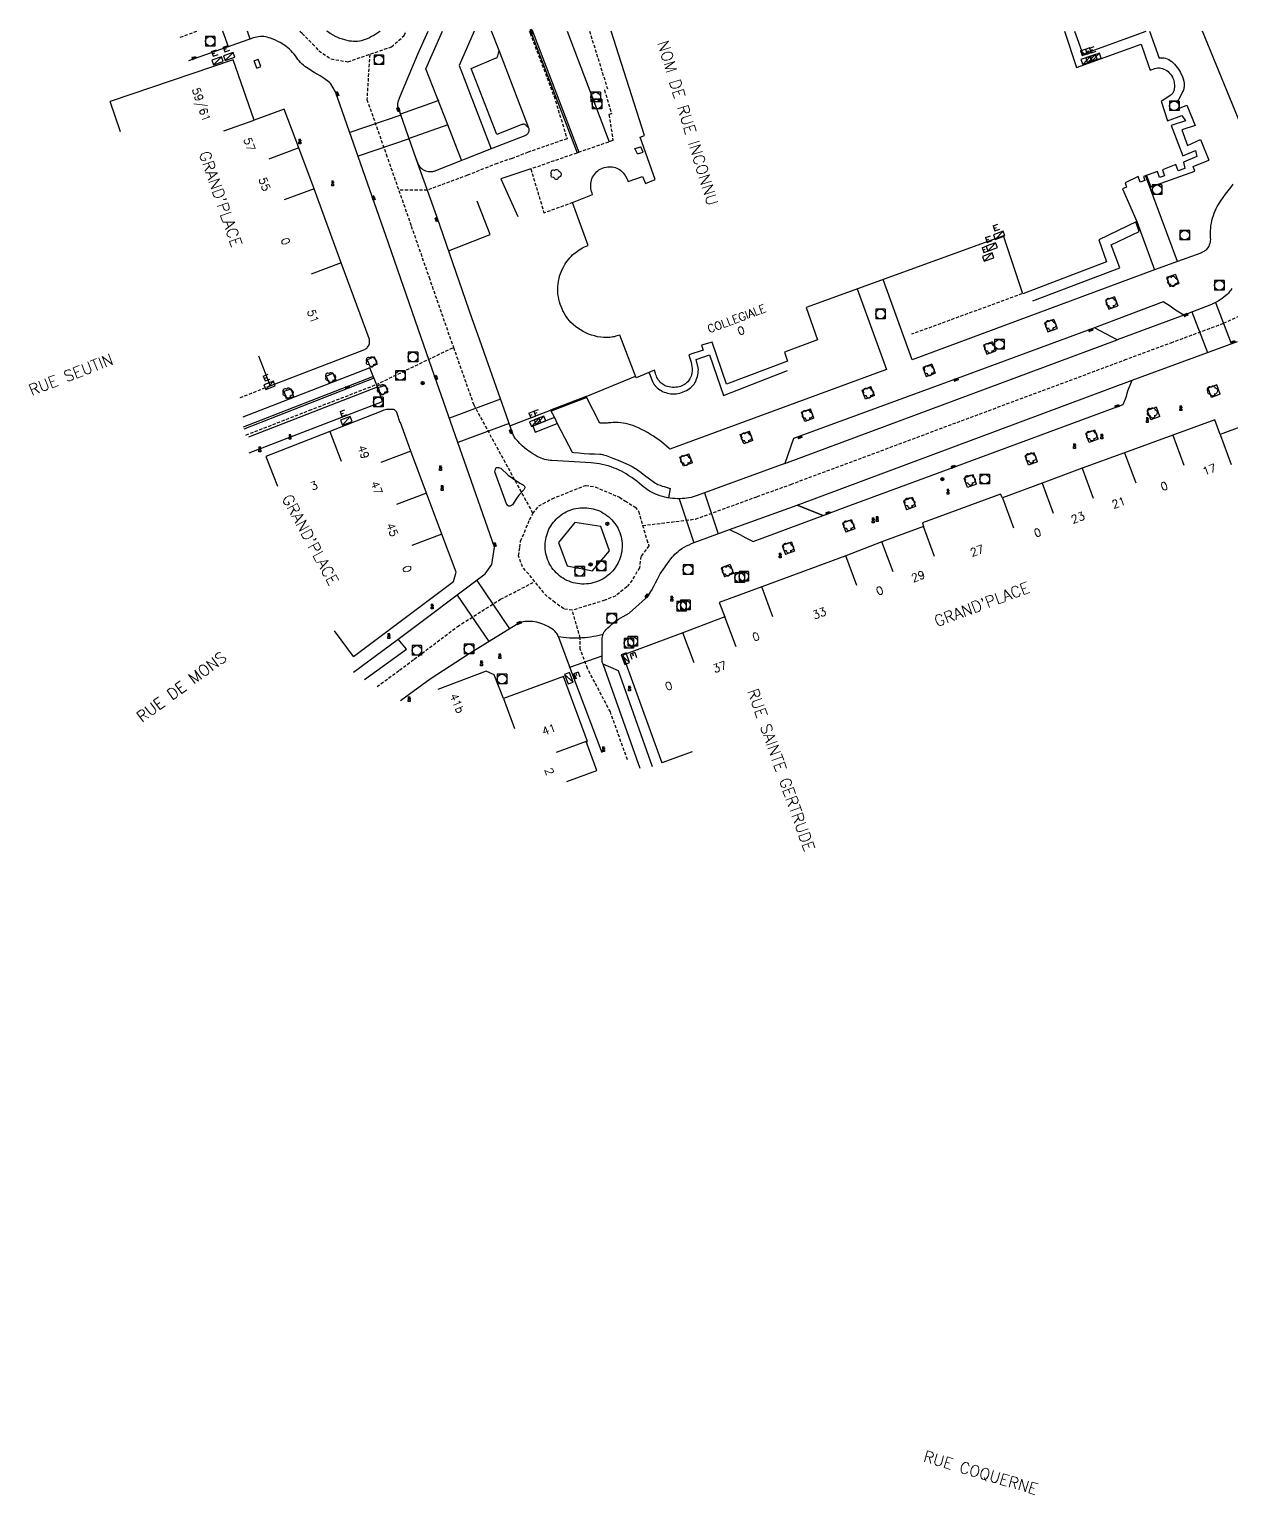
# Model space of a CAD drawing. Header units: millimetres. Extents: x 145999 to 146961, y 142040 to 143000.
# Drawn here: x 146679.6 to 146867.4, y 142771.4 to 143000.3 of the extents above; entities that cross this region are included whole.
import ezdxf
from ezdxf.enums import TextEntityAlignment as Align

# ---------------------------------------------------------------- set-up
doc = ezdxf.new("R2010")
doc.units = ezdxf.units.MM
doc.linetypes.add('DASHED', pattern=[0.75, 0.5, -0.25])
doc.layers.get('0').update_dxf_attribs({"linetype": 'CONTINUOUS'})
for name, color, linetype in [('W0001', 6, 'DASHED'), ('W0003', 5, 'CONTINUOUS'), ('W0004', 5, 'CONTINUOUS'), ('W0006', 2, 'CONTINUOUS'), ('W0008', 7, 'CONTINUOUS'), ('W0014', 7, 'CONTINUOUS'), ('W0017', 7, 'CONTINUOUS'), ('W0020', 2, 'CONTINUOUS'), ('w0021', 2, 'CONTINUOUS'), ('W0100', 7, 'CONTINUOUS'), ('W0112', 1, 'DASHED'), ('w0131', 7, 'CONTINUOUS'), ('W0300', 7, 'CONTINUOUS'), ('W0400', 7, 'CONTINUOUS'), ('W0420', 7, 'CONTINUOUS'), ('w0421', 7, 'CONTINUOUS'), ('W0425', 7, 'CONTINUOUS'), ('W0430', 7, 'CONTINUOUS'), ('W0856', 7, 'CONTINUOUS'), ('W0984', 7, 'CONTINUOUS'), ('W0989', 7, 'CONTINUOUS'), ('W0991', 7, 'CONTINUOUS'), ('W1102', 7, 'CONTINUOUS')]:
    doc.layers.add(name, color=color, linetype=linetype)
doc.styles.get("Standard").update_dxf_attribs({"font": 'romans.shx', "width": 0.85})

# ---------------------------------------------------------------- blocks, each defined once
blk = doc.blocks.new('T856')
for p, q in [((-0.125, 0), (0.125, 0)), ((0, 0.125), (0, -0.125))]:
    blk.add_line(p, q)
blk.add_ellipse((0, 0), major_axis=(-0.177, 0.177), ratio=1, start_param=3.9269908, end_param=10.2101761)
blk = doc.blocks.new('T400')
for p, q in [((-0.15, 0.3), (0.15, 0.3)), ((-0.15, -0.25), (-0.15, 0.3)), ((-0.15, 0.15), (0.15, 0.15)), ((-0.15, 0), (0.15, 0)), ((0.15, 0.3), (0.15, -0.25)), ((-0.15, -0.15), (0.15, -0.15)), ((-0.15, -0.25), (-0.15, -0.3)), ((-0.15, -0.3), (0.15, -0.3)), ((0.15, -0.3), (0.15, -0.25))]:
    blk.add_line(p, q)
blk = doc.blocks.new('T425')
for p, q in [((-0.15, 0.6), (0.15, 0.6)), ((-0.15, 0.6), (-0.15, 0.3)), ((-0.15, 0.3), (0.15, 0.3)), ((-0.15, 0.15), (0.15, 0.15)), ((-0.15, -0.15), (-0.15, 0.15)), ((0, 0.45), (0.15, 0.45)), ((0.15, 0.45), (0.15, 0.3)), ((0.15, 0.15), (0.15, -0.15)), ((0.15, -0.15), (-0.15, -0.15))]:
    blk.add_line(p, q)
blk.add_ellipse((0, 0), major_axis=(-0.106, 0.106), ratio=1, start_param=3.926991, end_param=10.210176)
blk = doc.blocks.new('t430')
at = {"flags": 128}
for points in [[(0.8, 0.8), (-0.8, 0.8)], [(-0.8, 0.8), (-0.8, 0)], [(0.8, 0.8), (-0.8, 0)], [(-0.8, 0), (0.8, 0)], [(-0.4, 2.1), (0.4, 2.1)], [(-0.4, 2.1), (-0.4, 1.3)], [(-0.4, 1.7), (0, 1.7)], [(-0.4, 1.3), (0.4, 1.3)], [(0.8, 0), (0.8, 0.8)]]:
    blk.add_lwpolyline(points, dxfattribs=at)
blk = doc.blocks.new('T420')
for p, q in [((0.75, 0.75), (-0.75, 0.75)), ((-0.75, 0.75), (-0.75, -0.75)), ((0.75, 0.75), (0.75, -0.75)), ((0.75, -0.75), (-0.75, -0.75))]:
    blk.add_line(p, q)
blk.add_ellipse((0, 0), major_axis=(-0.53, 0.53), ratio=1, start_param=3.926991, end_param=10.210176)
blk = doc.blocks.new('T300')
for p, q in [((-0.8, 0.51), (-0.86, 0.34)), ((-0.86, 0.34), (-0.86, 0.17)), ((-0.86, 0.17), (-0.74, 0.06)), ((-0.69, 0.63), (-0.8, 0.51)), ((-0.8, -0.06), (-0.74, 0.06)), ((-0.74, 0.06), (-0.69, 0.11)), ((-0.57, 0.69), (-0.69, 0.63)), ((-0.46, 0.69), (-0.57, 0.69)), ((-0.29, 0.63), (-0.46, 0.69)), ((-0.29, 0.63), (-0.17, 0.74)), ((-0.23, 0.57), (-0.29, 0.63)), ((-0.17, 0.74), (-0.06, 0.8)), ((-0.06, 0.8), (0.06, 0.8)), ((0.06, 0.8), (0.23, 0.74)), ((0.23, 0.74), (0.34, 0.63)), ((0.34, 0.63), (0.4, 0.51)), ((0.46, 0.46), (0.34, 0.46)), ((0.4, 0.51), (0.4, 0.46)), ((0.57, 0.4), (0.46, 0.46)), ((0.57, 0.4), (0.69, 0.29)), ((0.69, 0.29), (0.74, 0.17)), ((0.74, 0.06), (0.69, -0.17)), ((0.74, 0.17), (0.74, 0.06)), ((-0.8, -0.17), (-0.8, -0.06)), ((-0.8, -0.23), (-0.8, -0.17)), ((-0.74, -0.34), (-0.8, -0.23)), ((-0.69, -0.4), (-0.74, -0.34)), ((-0.51, -0.46), (-0.69, -0.4)), ((-0.4, -0.46), (-0.51, -0.46)), ((-0.4, -0.46), (-0.34, -0.46)), ((-0.34, -0.46), (-0.34, -0.4)), ((-0.34, -0.51), (-0.34, -0.46)), ((-0.29, -0.63), (-0.34, -0.51)), ((-0.17, -0.74), (-0.29, -0.63)), ((-0.06, -0.8), (-0.17, -0.74)), ((0.06, -0.8), (-0.06, -0.8)), ((0.17, -0.74), (0.06, -0.8)), ((0.23, -0.69), (0.17, -0.74)), ((0.29, -0.46), (0.23, -0.46)), ((0.29, -0.63), (0.23, -0.69)), ((0.46, -0.4), (0.29, -0.46)), ((0.34, -0.51), (0.29, -0.63)), ((0.34, -0.51), (0.34, -0.46)), ((0.57, -0.34), (0.46, -0.4)), ((0.63, -0.29), (0.57, -0.34)), ((0.69, -0.17), (0.63, -0.29))]:
    blk.add_line(p, q)

msp = doc.modelspace()

# ---------------------------------------------------------------- linework, layer by layer
at = {"layer": 'W0001'}
for points in [[(146703.22, 142999.05), (146705.92, 143000)], [(146721.88, 143000), (146722.26, 142999.63)], [(146722.26, 142999.63), (146723.86, 142997.98), (146724.83, 142996.92), (146726.74, 142995.64), (146729.4, 142995.2), (146736.18, 142997.53), (146738.17, 142999.29), (146738.49, 143000)], [(146757.71, 143000), (146757.83, 142999.69), (146761.57, 142989.82), (146763.61, 142983.19), (146757.51, 142981.07), (146755.01, 142980.1), (146752.67, 142979.32), (146748.06, 142977.48), (146741.79, 142975.16), (146737.32, 142975.15)], [(146732.79, 142996.36), (146732.35, 142989.31), (146735.37, 142980.75), (146739.28, 142969.54), (146742.05, 142961.55), (146745.86, 142950.6), (146749.03, 142941.63), (146758.27, 142924.66)], [(146775.4, 142922.78), (146783.68, 142923.79), (146786.45, 142924.8), (146793.3, 142927.3), (146798.57, 142929.21), (146824.5, 142938.88), (146850.66, 142948.63), (146857.92, 142951.33), (146866.13, 142954.37), (146873.65, 142957.77)], [(146713.47, 142936.91), (146723.39, 142940.77), (146733.81, 142944.79), (146745.86, 142950.6)], [(146733.94, 142897.62), (146737.44, 142900.2), (146739.74, 142901.9), (146746.51, 142907.02), (146753.22, 142911.27), (146758.58, 142914.01)], [(146773.03, 142886.19), (146770.37, 142893.67), (146766.81, 142900.43), (146765.67, 142903.45), (146765.67, 142905.22), (146764.43, 142909.55)]]:
    msp.add_lwpolyline(points, dxfattribs=at)
msp.add_lwpolyline([(146756.36, 142920.33), (146757.75, 142923.66), (146758.27, 142924.66), (146759.18, 142925.83), (146761.27, 142926.96), (146766.5, 142929.05), (146768, 142928.81), (146771.8, 142927.19), (146772.65, 142926.62), (146774.23, 142925.67), (146774.76, 142925), (146776.04, 142920.56), (146776.39, 142919.61), (146775.13, 142917.96), (146774.91, 142916.18), (146773.75, 142914.24), (146772.94, 142913.19), (146771.21, 142911.8), (146769.49, 142911.11), (146764.43, 142909.55), (146763.08, 142909.76), (146761.71, 142910.78), (146760.48, 142911.7), (146756.67, 142916.31), (146756.03, 142918.05), (146756.23, 142919.38)], close=True, dxfattribs=at)
at = {"layer": 'W0003'}
for points in [[(146757.83, 143000.17), (146758.08, 143000.27)], [(146757.89, 143000), (146765.19, 142980.97)], [(146758.19, 143000), (146765.45, 142981.06)], [(146765.19, 142980.97), (146765.45, 142981.06)], [(146713.08, 142938.17), (146733.29, 142946.04)], [(146713.18, 142937.9), (146733.39, 142945.77)], [(146733.29, 142946.04), (146733.39, 142945.77)]]:
    msp.add_lwpolyline(points, dxfattribs=at)
at = {"layer": 'W0004'}
for points in [[(146766.64, 142942.85), (146761.1, 142940.7)], [(146766.68, 142942.77), (146761.14, 142940.62)]]:
    msp.add_lwpolyline(points, dxfattribs=at)
at = {"layer": 'W0006'}
for points in [[(146757.64, 142984.81), (146757.1, 142985.34), (146757.05, 142985.38), (146757, 142985.41), (146756.93, 142985.43), (146756.87, 142985.44), (146756.76, 142985.44), (146756.64, 142985.42), (146756.53, 142985.39), (146756.42, 142985.36), (146752.65, 142983.85), (146748.64, 142994.16), (146752.54, 142995.8), (146752.62, 142995.84), (146752.68, 142995.9), (146752.74, 142995.96), (146752.77, 142996.04), (146752.8, 142996.12), (146752.98, 142996.94)], [(146859.94, 142955.65), (146858.61, 142956.42), (146857.8, 142957.04), (146856.67, 142957.69), (146845.97, 142953.67)], [(146849.49, 142951.79), (146845.97, 142953.67)], [(146713.91, 142936.65), (146734.01, 142944.44)], [(146788.98, 142922.15), (146790.59, 142921.39), (146791.5, 142920.86), (146792.65, 142920.31), (146803.61, 142924.35)], [(146732, 142898.71), (146738.51, 142903.47), (146737.26, 142905.02)], [(146775.04, 142884.83), (146769.25, 142901.12)]]:
    msp.add_lwpolyline(points, dxfattribs=at)
at = {"layer": 'W0008'}
for points in [[(146732.06, 142998.66), (146731.77, 142998.56), (146731.48, 142998.49), (146731.18, 142998.43), (146730.87, 142998.39), (146730.57, 142998.38), (146730.27, 142998.38), (146729.96, 142998.4), (146729.66, 142998.44), (146729.28, 142998.51), (146728.9, 142998.61), (146728.52, 142998.72), (146728.15, 142998.85), (146727.79, 142998.99), (146727.43, 142999.16), (146727.08, 142999.34), (146726.74, 142999.54), (146726.47, 142999.72), (146726.22, 142999.91), (146726.12, 143000)], [(146734.41, 143000), (146734.35, 142999.95), (146734.05, 142999.72), (146733.74, 142999.5), (146733.42, 142999.3), (146733.09, 142999.12), (146732.76, 142998.95), (146732.41, 142998.79), (146732.06, 142998.66)], [(146867.41, 142959.77), (146867.25, 142959.53), (146867.07, 142959.31), (146866.88, 142959.09), (146866.67, 142958.88), (146866.46, 142958.68), (146866.18, 142958.45), (146865.9, 142958.23), (146865.6, 142958.03), (146865.29, 142957.84), (146864.98, 142957.66), (146864.66, 142957.49), (146864.33, 142957.34), (146863.99, 142957.2), (146859.94, 142955.65), (146849.49, 142951.79), (146845.97, 142953.67), (146823.54, 142945.37), (146798.99, 142936.37), (146797.62, 142932.46), (146783.92, 142927.46), (146783.6, 142927.35), (146783.28, 142927.25), (146782.96, 142927.17), (146782.63, 142927.11), (146782.3, 142927.05), (146781.94, 142927.01), (146781.58, 142926.98), (146781.22, 142926.97), (146780.86, 142926.96), (146780.49, 142926.98), (146780.09, 142927.01), (146779.69, 142927.06), (146779.28, 142927.12), (146778.89, 142927.2), (146778.49, 142927.3), (146778.1, 142927.42), (146777.72, 142927.55), (146777.4, 142927.68), (146777.08, 142927.82), (146776.77, 142927.98), (146776.47, 142928.15), (146776.18, 142928.34), (146775.9, 142928.54), (146775.62, 142928.76), (146774.94, 142929.33), (146774.54, 142929.66), (146774.13, 142929.97), (146773.7, 142930.27), (146773.27, 142930.56), (146772.83, 142930.84), (146772.47, 142931.05), (146772.1, 142931.25), (146771.72, 142931.44), (146771.34, 142931.61), (146770.95, 142931.76), (146770.49, 142931.93), (146770.02, 142932.08), (146769.55, 142932.21), (146769.08, 142932.33), (146768.65, 142932.41), (146768.22, 142932.48), (146767.78, 142932.53), (146767.35, 142932.57), (146761.23, 142932.92), (146760.95, 142932.94), (146760.67, 142932.98), (146760.39, 142933.04), (146760.12, 142933.11), (146759.84, 142933.19), (146759.58, 142933.29), (146759.32, 142933.4), (146758.96, 142933.58), (146758.61, 142933.77), (146758.26, 142933.98), (146757.93, 142934.2), (146757.6, 142934.43), (146757.28, 142934.67), (146756.97, 142934.92), (146756.6, 142935.25), (146756.25, 142935.6), (146755.9, 142935.96), (146755.58, 142936.33), (146755.47, 142936.47), (146755.37, 142936.62), (146755.28, 142936.77), (146755.2, 142936.93), (146755.14, 142937.1), (146749.66, 142952.63), (146748.79, 142955.04), (146743.26, 142971.02), (146740.33, 142979.3), (146740.05, 142980.05), (146737.22, 142988.13), (146737.19, 142988.25), (146737.18, 142988.37), (146737.19, 142988.64), (146737.22, 142988.91), (146737.24, 142989.02), (146737.27, 142989.12), (146737.42, 142989.53), (146737.58, 142989.93), (146740.3, 142996.39), (146741.92, 143000)], [(146740.05, 142980.05), (146740.33, 142979.3), (146740.4, 142979.13), (146740.48, 142978.98), (146740.58, 142978.83), (146740.7, 142978.69), (146740.83, 142978.57), (146740.97, 142978.46), (146741.14, 142978.35), (146741.32, 142978.26), (146741.51, 142978.18), (146741.71, 142978.12), (146741.91, 142978.08), (146742.11, 142978.06), (146742.26, 142978.05), (146742.42, 142978.05), (146742.57, 142978.07), (146742.67, 142978.08), (146742.78, 142978.11), (146742.88, 142978.14), (146752.07, 142981.75), (146757.06, 142983.69), (146757.17, 142983.74), (146757.28, 142983.81), (146757.38, 142983.88), (146757.47, 142983.97), (146757.54, 142984.07), (146757.61, 142984.18), (146757.65, 142984.28), (146757.68, 142984.38), (146757.69, 142984.49), (146757.69, 142984.6), (146757.67, 142984.71), (146757.64, 142984.81), (146752.98, 142996.94), (146751.82, 143000)], [(146763.61, 143000), (146770.16, 142982.7)], [(146871.39, 142979.17), (146862.81, 143000)], [(146730.27, 142899.87), (146737.26, 142905.02), (146750.8, 142915.25), (146751.88, 142916.72), (146752.28, 142919.38), (146742.92, 142946.17), (146740.84, 142952.14), (146735.3, 142968.06), (146727.47, 142990.49), (146726.73, 142991.75), (146726.69, 142991.81), (146726.64, 142991.87), (146726.58, 142991.92), (146726.23, 142992.18), (146725.87, 142992.44), (146725.51, 142992.69), (146725.05, 142992.98), (146724.59, 142993.27), (146724.13, 142993.55), (146723.72, 142993.79), (146723.32, 142994.04), (146722.92, 142994.3), (146722.68, 142994.48), (146722.44, 142994.67), (146722.21, 142994.88), (146721.99, 142995.1), (146721.79, 142995.33), (146721.59, 142995.57), (146721.42, 142995.82), (146721.21, 142996.11), (146720.99, 142996.39), (146720.76, 142996.65), (146720.52, 142996.91), (146720.27, 142997.15), (146720, 142997.39), (146719.73, 142997.61), (146719.51, 142997.77), (146719.28, 142997.92), (146719.05, 142998.06), (146718.81, 142998.19), (146718.44, 142998.37), (146718.07, 142998.55), (146717.7, 142998.71), (146717.32, 142998.87), (146717.06, 142998.96), (146716.8, 142999.03), (146716.53, 142999.08), (146716.26, 142999.12), (146715.99, 142999.13), (146715.72, 142999.13), (146715.45, 142999.1), (146715.19, 142999.06), (146714.92, 142999), (146714.67, 142998.92), (146704.47, 142995.37)], [(146757.96, 142978.46), (146753.26, 142976.9), (146755.9, 142971.03)], [(146776.96, 142885.11), (146771.63, 142900.08), (146769.25, 142901.12), (146769.24, 142901.15), (146769.1, 142901.46), (146769.09, 142905), (146769.1, 142905.2), (146769.13, 142905.4), (146769.18, 142905.6), (146769.24, 142905.79), (146769.32, 142905.98), (146769.42, 142906.16), (146769.54, 142906.33), (146769.67, 142906.48), (146769.97, 142906.79), (146770.27, 142907.09), (146770.6, 142907.37), (146770.93, 142907.64), (146771.27, 142907.9), (146771.63, 142908.14), (146772, 142908.36), (146772.37, 142908.57), (146773.33, 142909.09), (146775.85, 142911.36), (146776.01, 142911.52), (146776.16, 142911.69), (146776.3, 142911.87), (146776.42, 142912.05), (146776.77, 142912.63), (146777.11, 142913.22), (146777.44, 142913.82), (146777.75, 142914.42), (146778.16, 142915.24), (146779.81, 142917.56), (146780, 142917.82), (146780.22, 142918.07), (146780.44, 142918.31), (146780.68, 142918.53), (146780.93, 142918.74), (146781.19, 142918.94), (146781.54, 142919.17), (146781.91, 142919.39), (146782.28, 142919.6), (146782.66, 142919.79), (146783.05, 142919.96), (146783.45, 142920.12), (146788.98, 142922.15), (146799.52, 142925.97), (146803.61, 142924.35), (146806.62, 142925.48), (146824.44, 142932.05), (146850.44, 142941.67), (146850.93, 142942.83), (146851.18, 142943.82), (146851.84, 142945.46), (146868.27, 142951.54)], [(146713.96, 142934.14), (146734.8, 142942.17), (146734.01, 142944.44), (146732.82, 142947.41), (146712.97, 142939.68)], [(146769.11, 142887.26), (146764.52, 142899.4), (146762.25, 142905.44), (146762.17, 142905.62), (146762.09, 142905.78), (146761.99, 142905.94), (146761.87, 142906.09), (146761.75, 142906.23), (146761.62, 142906.36), (146761.47, 142906.47), (146761.21, 142906.66), (146760.95, 142906.83), (146760.67, 142906.99), (146760.39, 142907.14), (146760.1, 142907.27), (146759.81, 142907.39), (146759.51, 142907.5), (146759.19, 142907.59), (146758.87, 142907.67), (146758.55, 142907.73), (146758.23, 142907.77), (146757.9, 142907.79), (146757.58, 142907.8), (146757.25, 142907.79), (146757.01, 142907.77), (146756.77, 142907.73), (146756.53, 142907.67), (146756.3, 142907.6), (146756.07, 142907.51), (146755.85, 142907.4), (146755.64, 142907.28), (146748.33, 142902.72), (146742.22, 142898.78), (146737.62, 142895.38)]]:
    msp.add_lwpolyline(points, dxfattribs=at)
for points in [[(146755.08, 142930.2), (146756.24, 142929.41), (146756.67, 142929.2), (146756.8, 142929.09), (146756.9, 142928.98), (146756.98, 142928.87), (146757, 142928.81), (146757.02, 142928.75), (146757.01, 142928.66), (146756.98, 142928.57), (146756.88, 142928.37), (146756.08, 142927.5), (146755.72, 142927.02), (146755.07, 142926.03), (146754.93, 142925.93), (146754.8, 142925.84), (146754.67, 142925.79), (146754.61, 142925.78), (146754.55, 142925.78), (146754.49, 142925.8), (146754.44, 142925.82), (146754.34, 142925.91), (146754.15, 142926.16), (146752.34, 142931.19), (146752.38, 142931.39), (146752.43, 142931.58), (146752.46, 142931.66), (146752.5, 142931.73), (146752.55, 142931.79), (146752.6, 142931.83), (146752.66, 142931.85), (146752.73, 142931.86), (146752.89, 142931.85), (146753.06, 142931.8), (146753.24, 142931.73), (146754.42, 142930.66)], [(146760.18, 142919.38), (146760.18, 142919.71), (146760.2, 142920.03), (146760.23, 142920.35), (146760.28, 142920.67), (146760.35, 142920.98), (146760.43, 142921.29), (146760.53, 142921.6), (146760.65, 142921.9), (146760.78, 142922.19), (146760.93, 142922.48), (146761.1, 142922.76), (146761.28, 142923.02), (146761.47, 142923.28), (146761.68, 142923.53), (146761.9, 142923.77), (146762.14, 142923.99), (146762.38, 142924.2), (146762.64, 142924.4), (146762.91, 142924.59), (146763.19, 142924.76), (146763.47, 142924.91), (146763.77, 142925.05), (146764.07, 142925.17), (146764.37, 142925.28), (146764.69, 142925.37), (146765, 142925.44), (146765.32, 142925.5), (146765.65, 142925.54), (146765.99, 142925.56), (146766.33, 142925.56), (146766.67, 142925.55), (146767.02, 142925.51), (146767.35, 142925.46), (146767.69, 142925.38), (146768.02, 142925.29), (146768.34, 142925.18), (146768.66, 142925.05), (146768.97, 142924.9), (146769.27, 142924.73), (146769.56, 142924.55), (146769.84, 142924.35), (146770.11, 142924.14), (146770.36, 142923.91), (146770.6, 142923.67), (146770.82, 142923.42), (146771.03, 142923.15), (146771.23, 142922.88), (146771.41, 142922.59), (146771.57, 142922.29), (146771.71, 142921.98), (146771.84, 142921.67), (146771.95, 142921.34), (146772.04, 142921.02), (146772.11, 142920.68), (146772.16, 142920.36), (146772.19, 142920.03), (146772.21, 142919.7), (146772.2, 142919.37), (146772.18, 142919.03), (146772.14, 142918.71), (146772.08, 142918.38), (146772, 142918.06), (146771.9, 142917.74), (146771.79, 142917.43), (146771.66, 142917.13), (146771.51, 142916.83), (146771.34, 142916.54), (146771.16, 142916.26), (146770.97, 142915.99), (146770.76, 142915.73), (146770.53, 142915.48), (146770.29, 142915.25), (146770.04, 142915.03), (146769.78, 142914.82), (146769.5, 142914.63), (146769.22, 142914.45), (146768.93, 142914.29), (146768.62, 142914.15), (146768.3, 142914.02), (146767.98, 142913.91), (146767.64, 142913.81), (146767.31, 142913.74), (146766.96, 142913.68), (146766.62, 142913.65), (146766.27, 142913.63), (146765.93, 142913.64), (146765.58, 142913.66), (146765.24, 142913.71), (146764.9, 142913.77), (146764.56, 142913.85), (146764.23, 142913.95), (146763.91, 142914.07), (146763.59, 142914.21), (146763.28, 142914.37), (146762.98, 142914.54), (146762.7, 142914.73), (146762.42, 142914.94), (146762.16, 142915.16), (146761.91, 142915.39), (146761.68, 142915.64), (146761.46, 142915.9), (146761.25, 142916.18), (146761.06, 142916.46), (146760.89, 142916.76), (146760.74, 142917.07), (146760.6, 142917.38), (146760.48, 142917.7), (146760.39, 142918.03), (146760.31, 142918.36), (146760.25, 142918.7), (146760.2, 142919.04)]]:
    msp.add_lwpolyline(points, close=True, dxfattribs=at)
at = {"layer": 'W0014'}
for points in [[(146747.13, 142979.81), (146744.97, 142985.34), (146741.54, 142994.12), (146744.15, 143000)], [(146749.11, 143000), (146746.77, 142994.62), (146751.75, 142981.62)], [(146842.84, 143000), (146844.14, 142996.4), (146854.04, 143000)], [(146854.55, 143000), (146856.04, 142995.75), (146856.17, 142995.79), (146856.29, 142995.82), (146856.42, 142995.84), (146856.55, 142995.84), (146856.81, 142995.83), (146857.06, 142995.77), (146857.31, 142995.68), (146857.56, 142995.56), (146857.8, 142995.41), (146858.03, 142995.23), (146858.26, 142995.03), (146858.48, 142994.81), (146858.69, 142994.58), (146858.89, 142994.32), (146859.07, 142994.06), (146859.24, 142993.79), (146859.4, 142993.51), (146859.54, 142993.22), (146859.69, 142992.86), (146859.81, 142992.51), (146859.9, 142992.15), (146859.95, 142991.8), (146859.96, 142991.63), (146859.96, 142991.46), (146859.95, 142991.29), (146859.93, 142991.13), (146859.9, 142990.96), (146859.85, 142990.8), (146859.79, 142990.65), (146859.72, 142990.49), (146859.11, 142989.3), (146859, 142989.15), (146859.25, 142987.94), (146860.39, 142988.42), (146861.7, 142985.25), (146859.62, 142984.55), (146860.5, 142982.15), (146862.53, 142983.04), (146863.84, 142979.84)], [(146859.54, 142993.22), (146859.45, 142993.4), (146859.44, 142993.43)], [(146743.61, 142989.16), (146737.61, 142987.02)], [(146744.97, 142985.34), (146738.95, 142983.2)], [(146854.11, 142977.44), (146854.78, 142975.69), (146861.62, 142978.1), (146861.36, 142978.84), (146863.84, 142979.84)], [(146867.59, 142976.07), (146867.18, 142975.57), (146866.77, 142975.06), (146866.38, 142974.53), (146866, 142974), (146865.64, 142973.46), (146865.29, 142972.9), (146865.09, 142972.56), (146864.91, 142972.22), (146864.75, 142971.86), (146864.6, 142971.5), (146864.47, 142971.13), (146864.35, 142970.75), (146864.25, 142970.37), (146864.17, 142969.99), (146864.1, 142969.6), (146864.06, 142969.21), (146864.03, 142968.82), (146864.02, 142968.43), (146864.02, 142968.04), (146864.05, 142967.64), (146864.06, 142967.43), (146864.04, 142967.22), (146864.01, 142967.01), (146863.96, 142966.81), (146863.89, 142966.61), (146863.8, 142966.41), (146863.7, 142966.23), (146863.57, 142966.06), (146863.44, 142965.9), (146863.28, 142965.75), (146863.12, 142965.62), (146862.94, 142965.5), (146862.75, 142965.4), (146862.56, 142965.32), (146858.91, 142964), (146855.35, 142962.69), (146817.51, 142948.67)], [(146745.11, 142965.68), (146751.61, 142968.21), (146749.56, 142973.45)], [(146836.34, 142957.88), (146849.91, 142963.03), (146848.56, 142966.63), (146852.96, 142968.72), (146852.42, 142970.18)], [(146858.59, 142962), (146857.22, 142961.5)], [(146857.22, 142961.5), (146857.74, 142960.1)], [(146858.59, 142962), (146859.11, 142960.6)], [(146857.74, 142960.1), (146859.11, 142960.6)], [(146849.09, 142958.48), (146847.68, 142957.96)], [(146847.68, 142957.96), (146848.2, 142956.56)], [(146848.2, 142956.56), (146849.6, 142957.08)], [(146849.09, 142958.48), (146849.6, 142957.08)], [(146839.59, 142954.97), (146838.18, 142954.45)], [(146838.18, 142954.45), (146838.7, 142953.05)], [(146839.59, 142954.97), (146840.11, 142953.57)], [(146838.7, 142953.05), (146840.11, 142953.57)], [(146830.06, 142951.48), (146828.65, 142950.96)], [(146828.65, 142950.96), (146829.17, 142949.56)], [(146829.17, 142949.56), (146830.57, 142950.08)], [(146830.06, 142951.48), (146830.57, 142950.08)], [(146733.48, 142949.1), (146732.4, 142948.66)], [(146732.4, 142948.66), (146732.86, 142947.55)], [(146732.86, 142947.55), (146733.94, 142948)], [(146733.48, 142949.1), (146733.94, 142948)], [(146776.41, 142946.63), (146776.84, 142945.51), (146776.93, 142945.28), (146777.05, 142945.06), (146777.18, 142944.86), (146777.32, 142944.66), (146777.49, 142944.48), (146777.66, 142944.3), (146777.86, 142944.14), (146778.07, 142943.98), (146778.3, 142943.84), (146778.53, 142943.72), (146778.77, 142943.62), (146779.02, 142943.53), (146779.29, 142943.46), (146779.56, 142943.41), (146779.83, 142943.37), (146780.1, 142943.35), (146780.38, 142943.35), (146780.65, 142943.37), (146780.92, 142943.41), (146781.2, 142943.47), (146781.47, 142943.55), (146781.74, 142943.64), (146782, 142943.75), (146782.26, 142943.88), (146782.5, 142944.02), (146782.74, 142944.18), (146782.93, 142944.34), (146783.11, 142944.5), (146783.28, 142944.68), (146783.43, 142944.87), (146783.57, 142945.08), (146783.69, 142945.29), (146783.79, 142945.52), (146783.89, 142945.77), (146783.97, 142946.04), (146784.03, 142946.31), (146784.08, 142946.58), (146784.1, 142946.86), (146784.11, 142947.14), (146784.09, 142947.42), (146783.76, 142948.7), (146785.83, 142949.45), (146787.52, 142944.57)], [(146820.58, 142947.96), (146819.18, 142947.44)], [(146819.18, 142947.44), (146819.69, 142946.04)], [(146820.58, 142947.96), (146821.1, 142946.56)], [(146725.99, 142946.12), (146727.03, 142946.58)], [(146725.99, 142946.12), (146726.47, 142945.03)], [(146727.5, 142945.49), (146726.47, 142945.03)], [(146727.03, 142946.58), (146727.5, 142945.49)], [(146768.75, 142938.79), (146766.59, 142942.95), (146774.3, 142946.08)], [(146813.48, 142947.14), (146779.65, 142934.73)], [(146787.52, 142944.57), (146788.02, 142943.07), (146798.03, 142946.97)], [(146819.69, 142946.04), (146821.1, 142946.56)], [(146719.41, 142943.75), (146720.52, 142944.11)], [(146719.8, 142942.54), (146719.41, 142943.75)], [(146720.92, 142942.9), (146719.8, 142942.54)], [(146720.92, 142942.9), (146720.52, 142944.11)], [(146734.1, 142944.31), (146735.29, 142944.72)], [(146734.1, 142944.31), (146734.48, 142943.2)], [(146734.48, 142943.2), (146735.67, 142943.61)], [(146735.67, 142943.61), (146735.27, 142944.71)], [(146766.59, 142942.95), (146761.04, 142940.81)], [(146809.67, 142943.93), (146811.06, 142944.49)], [(146810.21, 142942.5), (146809.67, 142943.93)], [(146811.6, 142943.06), (146810.21, 142942.5)], [(146811.6, 142943.06), (146811.06, 142944.49)], [(146865.09, 142944.73), (146863.7, 142944.23)], [(146864.22, 142942.79), (146863.7, 142944.23)], [(146865.61, 142943.3), (146864.22, 142942.79)], [(146865.61, 142943.3), (146865.09, 142944.73)], [(146754.69, 142938.36), (146761.04, 142940.81), (146761.65, 142939.64), (146762.08, 142938.7), (146764.42, 142934.23), (146764.68, 142934.2), (146765.49, 142934.12), (146766.29, 142934.05), (146767.1, 142933.99), (146767.91, 142933.95), (146768.72, 142933.91), (146768.92, 142933.9), (146769.12, 142933.87), (146769.32, 142933.84), (146769.51, 142933.78), (146769.7, 142933.72), (146770.77, 142933.3), (146771.84, 142932.86), (146772.9, 142932.4), (146773.34, 142932.2), (146773.78, 142931.98), (146774.2, 142931.74), (146774.42, 142931.61), (146774.63, 142931.47), (146774.81, 142931.34), (146774.99, 142931.21), (146775.69, 142930.64), (146777.25, 142929.52), (146777.43, 142929.4), (146777.61, 142929.3), (146777.8, 142929.21), (146778.12, 142929.07), (146778.44, 142928.95), (146778.77, 142928.85), (146779.72, 142928.56), (146779.43, 142927.1)], [(146800.19, 142940.47), (146801.6, 142940.99)], [(146800.73, 142939.04), (146800.19, 142940.47)], [(146802.13, 142939.56), (146801.6, 142940.99)], [(146855.64, 142941.27), (146854.23, 142940.74)], [(146854.75, 142939.31), (146854.23, 142940.74)], [(146856.15, 142939.83), (146855.64, 142941.27)], [(146761.65, 142939.64), (146758.26, 142938.35), (146758.64, 142937.34), (146762.08, 142938.7)], [(146779.65, 142934.73), (146779.55, 142934.83), (146779.16, 142935.17), (146778.77, 142935.51), (146778.37, 142935.83), (146777.96, 142936.14), (146777.54, 142936.44), (146777.11, 142936.73), (146776.65, 142937.02), (146776.18, 142937.29), (146775.71, 142937.55), (146775.22, 142937.8), (146774.74, 142938.03), (146774.24, 142938.25), (146773.88, 142938.39), (146773.51, 142938.52), (146773.13, 142938.63), (146772.75, 142938.72), (146772.37, 142938.79), (146771.98, 142938.84), (146771.59, 142938.87), (146771.2, 142938.88), (146770.81, 142938.87), (146770.42, 142938.84), (146770.04, 142938.8), (146769.86, 142938.78), (146768.75, 142938.79)], [(146802.13, 142939.56), (146800.73, 142939.04)], [(146856.15, 142939.83), (146854.75, 142939.31)], [(146790.66, 142936.97), (146792.07, 142937.49)], [(146791.2, 142935.54), (146790.66, 142936.97)], [(146792.6, 142936.06), (146791.2, 142935.54)], [(146792.6, 142936.06), (146792.07, 142937.49)], [(146846.04, 142937.69), (146844.63, 142937.17)], [(146845.15, 142935.74), (146844.63, 142937.17)], [(146846.55, 142936.26), (146845.15, 142935.74)], [(146846.55, 142936.26), (146846.04, 142937.69)], [(146781.24, 142933.48), (146782.64, 142934)], [(146781.77, 142932.05), (146781.24, 142933.48)], [(146783.18, 142932.57), (146782.64, 142934)], [(146836.53, 142934.15), (146835.12, 142933.64)], [(146835.64, 142932.2), (146835.12, 142933.64)], [(146837.04, 142932.72), (146836.53, 142934.15)], [(146783.18, 142932.57), (146781.77, 142932.05)], [(146837.04, 142932.72), (146835.64, 142932.2)], [(146827.04, 142930.68), (146825.63, 142930.17)], [(146826.15, 142928.73), (146825.63, 142930.17)], [(146827.56, 142929.25), (146826.15, 142928.73)], [(146827.56, 142929.25), (146827.04, 142930.68)], [(146817.54, 142927.16), (146816.14, 142926.65)], [(146816.14, 142926.65), (146816.62, 142925.25)], [(146817.54, 142927.16), (146818.02, 142925.77)], [(146818.02, 142925.77), (146816.62, 142925.25)], [(146808.04, 142923.66), (146806.63, 142923.14)], [(146806.63, 142923.14), (146807.12, 142921.74)], [(146808.53, 142922.26), (146807.12, 142921.74)], [(146808.04, 142923.66), (146808.53, 142922.26)], [(146798.63, 142920.18), (146797.22, 142919.66)], [(146798.63, 142920.18), (146799.12, 142918.78)], [(146797.22, 142919.66), (146797.71, 142918.27)], [(146799.12, 142918.78), (146797.71, 142918.27)], [(146789.1, 142916.67), (146787.69, 142916.16)], [(146787.69, 142916.16), (146788.17, 142914.76)], [(146789.58, 142915.28), (146788.17, 142914.76)], [(146789.1, 142916.67), (146789.58, 142915.28)]]:
    msp.add_lwpolyline(points, dxfattribs=at)
at = {"layer": 'W0017'}
for points in [[(146858.91, 142964), (146853.95, 142977.42)], [(146852.55, 142970.24), (146855.35, 142962.69)], [(146817.51, 142948.67), (146812.95, 142961.2)], [(146808.89, 142959.73), (146813.48, 142947.14)]]:
    msp.add_lwpolyline(points, dxfattribs=at)
at = {"layer": 'W0020'}
for points in [[(146710.73, 142997.55), (146709.87, 143000)], [(146714.14, 142998.74), (146713.69, 143000)], [(146737.66, 142986.88), (146729.68, 142984.15)], [(146738.95, 142983.19), (146730.97, 142980.47)], [(146864.85, 142957.59), (146867.3, 142951.18)], [(146861.18, 142956.13), (146863.59, 142949.81)], [(146753.23, 142942.51), (146745.23, 142939.54)], [(146754.57, 142938.7), (146746.57, 142935.74)], [(146781.12, 142926.97), (146783.41, 142920.1)], [(146785.05, 142927.87), (146787.18, 142921.49)], [(146754.66, 142906.67), (146749.56, 142914.17)], [(146751.42, 142904.65), (146746.5, 142911.89)], [(146769.23, 142905.77), (146768.6, 142905.62), (146768.17, 142905.52), (146767.73, 142905.44), (146767.29, 142905.37), (146766.85, 142905.31), (146766.41, 142905.26), (146765.93, 142905.22), (146765.45, 142905.2), (146764.97, 142905.19), (146764.49, 142905.19), (146764, 142905.21), (146763.52, 142905.24), (146763.04, 142905.29), (146762.27, 142905.39)], [(146764.06, 142900.64), (146769.1, 142902.43)]]:
    msp.add_lwpolyline(points, dxfattribs=at)
at = {"layer": 'w0021'}
for points in [[(146797.62, 142932.46), (146849.49, 142951.79)], [(146799.52, 142925.97), (146851.84, 142945.46)], [(146803.61, 142924.35), (146799.52, 142925.97)]]:
    msp.add_lwpolyline(points, dxfattribs=at)
at = {"layer": 'W0100'}
for points in [[(146841.28, 143000), (146843.15, 142994.28), (146853.25, 142997.96), (146854.42, 142994.62), (146854.64, 142993.91), (146855.12, 142994.07), (146855.36, 142994.14), (146855.6, 142994.19), (146855.84, 142994.23), (146856.09, 142994.23), (146856.33, 142994.21), (146856.57, 142994.15), (146856.8, 142994.07), (146857.03, 142993.96), (146857.25, 142993.82), (146857.45, 142993.67), (146857.65, 142993.48), (146857.82, 142993.28), (146857.98, 142993.06), (146858.12, 142992.81), (146858.21, 142992.63), (146858.28, 142992.43), (146858.35, 142992.23), (146858.4, 142992.02), (146858.43, 142991.82), (146858.46, 142991.61), (146858.46, 142991.4), (146858.46, 142991.2), (146858.43, 142991), (146858.39, 142990.82), (146858.34, 142990.64), (146858.27, 142990.47), (146858.18, 142990.31), (146858.07, 142990.17), (146857.95, 142990.04), (146857.8, 142989.93), (146856.62, 142989.17), (146856.37, 142989.07), (146857.37, 142986), (146859.62, 142986.79), (146860.15, 142986), (146857.94, 142985.26), (146859.76, 142980.5), (146861.73, 142981.34), (146861.92, 142980.42), (146859.86, 142979.5), (146860.09, 142978.51), (146859.05, 142978.15), (146858.69, 142979.18), (146856.57, 142978.35), (146856.91, 142977.38), (146856.14, 142977.11), (146855.8, 142978.08), (146853.61, 142977.3), (146853.84, 142976.65), (146853.09, 142976.4), (146852.79, 142977.29), (146850.74, 142976.32), (146850.98, 142975.63), (146850.33, 142975.34), (146852.55, 142970.24), (146846.64, 142967.38), (146847.84, 142963.96), (146834.77, 142958.97), (146831.73, 142968), (146800.94, 142956.85), (146802.69, 142951.76), (146797.55, 142949.86), (146798.01, 142948.46), (146788.48, 142944.87), (146786.25, 142951.39), (146784.6, 142950.92), (146784.86, 142950.18), (146782.62, 142949.41), (146782.79, 142948.92), (146782.89, 142948.6), (146782.98, 142948.28), (146783.06, 142947.95), (146783.11, 142947.62), (146783.14, 142947.29), (146783.14, 142946.96), (146783.11, 142946.64), (146783.08, 142946.49), (146783.04, 142946.33), (146782.97, 142946.12), (146782.89, 142945.91), (146782.79, 142945.71), (146782.68, 142945.54), (146782.57, 142945.38), (146782.44, 142945.22), (146782.28, 142945.07), (146782.11, 142944.92), (146781.93, 142944.8), (146781.74, 142944.69), (146781.54, 142944.59), (146781.33, 142944.51), (146781.12, 142944.45), (146780.86, 142944.4), (146780.59, 142944.37), (146780.33, 142944.36), (146780.06, 142944.36), (146779.8, 142944.38), (146779.53, 142944.42), (146779.28, 142944.48), (146779.1, 142944.54), (146778.93, 142944.61), (146778.76, 142944.69), (146778.6, 142944.78), (146778.45, 142944.89), (146778.31, 142945.01), (146778.18, 142945.14), (146778.03, 142945.31), (146777.89, 142945.49), (146777.77, 142945.68), (146777.65, 142945.88), (146777.55, 142946.08), (146777.47, 142946.29), (146777.4, 142946.5), (146777.24, 142947.02), (146774.38, 142945.85), (146771.87, 142952.52), (146771.23, 142952.33), (146771, 142952.27), (146770.77, 142952.23), (146770.53, 142952.19), (146770.3, 142952.16), (146769.82, 142952.13), (146769.34, 142952.14), (146768.86, 142952.19), (146768.38, 142952.27), (146767.91, 142952.38), (146767.44, 142952.52), (146766.98, 142952.68), (146766.54, 142952.87), (146766.11, 142953.08), (146765.7, 142953.32), (146765.3, 142953.58), (146764.92, 142953.87), (146764.56, 142954.17), (146764.22, 142954.5), (146763.97, 142954.77), (146763.74, 142955.05), (146763.52, 142955.35), (146763.32, 142955.65), (146763.14, 142955.97), (146762.97, 142956.29), (146762.82, 142956.62), (146762.68, 142956.96), (146762.54, 142957.33), (146762.42, 142957.72), (146762.32, 142958.11), (146762.25, 142958.5), (146762.19, 142958.9), (146762.16, 142959.31), (146762.16, 142959.71), (146762.17, 142960.12), (146762.21, 142960.53), (146762.27, 142960.93), (146762.35, 142961.34), (146762.45, 142961.74), (146762.58, 142962.13), (146762.73, 142962.51), (146762.9, 142962.89), (146763.09, 142963.25), (146763.25, 142963.53), (146763.43, 142963.8), (146763.62, 142964.07), (146763.82, 142964.32), (146764.03, 142964.56), (146764.25, 142964.8), (146764.48, 142965.03), (146764.72, 142965.24), (146764.97, 142965.44), (146765.22, 142965.64), (146765.49, 142965.82), (146765.76, 142965.99), (146766.04, 142966.14), (146766.32, 142966.28), (146766.61, 142966.41), (146766.9, 142966.53), (146764.48, 142973.2), (146767.59, 142974.45), (146767.51, 142974.68), (146767.44, 142974.92), (146767.38, 142975.17), (146767.33, 142975.42), (146767.31, 142975.68), (146767.3, 142975.93), (146767.32, 142976.19), (146767.36, 142976.44), (146767.42, 142976.69), (146767.5, 142976.93), (146767.6, 142977.17), (146767.73, 142977.39), (146767.87, 142977.61), (146768.03, 142977.81), (146768.21, 142977.99), (146768.4, 142978.16), (146768.59, 142978.3), (146768.8, 142978.43), (146769.02, 142978.54), (146769.24, 142978.63), (146769.47, 142978.7), (146769.71, 142978.75), (146769.95, 142978.79), (146770.19, 142978.8), (146770.43, 142978.8), (146770.67, 142978.77), (146770.9, 142978.73), (146771.14, 142978.67), (146771.36, 142978.59), (146771.58, 142978.49), (146771.79, 142978.37), (146771.98, 142978.23), (146772.18, 142978.06), (146772.36, 142977.87), (146772.53, 142977.67), (146772.68, 142977.45), (146772.81, 142977.23), (146772.94, 142976.99), (146773.04, 142976.75), (146773.14, 142976.5), (146775.37, 142977.29), (146775.88, 142976.17), (146777.34, 142976.83), (146775.01, 142983.41), (146775.7, 142983.7), (146770.51, 143000)], [(146732.69, 142952), (146728.34, 142963.78), (146724.13, 142975.34), (146721.7, 142981.76), (146719.45, 142987.78), (146714.74, 142986.08), (146711.48, 142995.52), (146692.27, 142988.99)], [(146693.88, 142984.26), (146692.27, 142988.99)], [(146717.25, 142944.6), (146731.89, 142950.22), (146732.02, 142950.28), (146732.15, 142950.35), (146732.26, 142950.44), (146732.37, 142950.54), (146732.47, 142950.65), (146732.56, 142950.77), (146732.63, 142950.91), (146732.69, 142951.04), (146732.74, 142951.2), (146732.76, 142951.36), (146732.78, 142951.52), (146732.77, 142951.69), (146732.74, 142951.85), (146732.69, 142952)], [(146715.45, 142949.26), (146717.25, 142944.6)], [(146881.58, 142942.87), (146872.58, 142939.59), (146865.58, 142937.01), (146864.77, 142939.31)], [(146730.27, 142902.31), (146745.87, 142914.02), (146746.3, 142915.48), (146744.07, 142921.42), (146741.65, 142927.81), (146739.22, 142934.38), (146737.62, 142938.85), (146737.53, 142938.83), (146737.07, 142940.27), (146737.01, 142940.41), (146736.95, 142940.53), (146736.87, 142940.65), (146736.77, 142940.76), (146736.71, 142940.82), (146736.64, 142940.86), (146736.56, 142940.89), (146736.47, 142940.9), (146735.4, 142940.91), (146735.02, 142940.78), (146734.8, 142940.67), (146726.54, 142937.48), (146716.57, 142933.58)], [(146864.77, 142939.31), (146858.2, 142936.89)], [(146858.2, 142936.89), (146850.67, 142934.13), (146844.05, 142931.74), (146837.77, 142929.39), (146831.59, 142927.13), (146831.29, 142927.66), (146819.1, 142923.18)], [(146819.1, 142923.18), (146819.26, 142922.62), (146812.74, 142920.21), (146807.14, 142918.07), (146794.01, 142913.21), (146787.38, 142910.78), (146788.25, 142908.5), (146781.7, 142906.04), (146772.34, 142902.51)], [(146772.34, 142902.51), (146778.42, 142885.74)], [(146768.26, 142884.52), (146766.59, 142889.07), (146766.79, 142889.07), (146763.03, 142899.23), (146753.68, 142895.78), (146752.2, 142899.48), (146750.95, 142900.05), (146743.41, 142897.19)]]:
    msp.add_lwpolyline(points, dxfattribs=at)
at = {"layer": 'W0112'}
for points in [[(146767.1, 143000), (146769.92, 142990.96)], [(146769.43, 142990.8), (146770.56, 142987.07), (146770.15, 142986.95), (146770.78, 142982.91), (146757.96, 142978.46), (146760, 142971.58)], [(146764.48, 142973.2), (146760, 142971.58)], [(146834.63, 142958.97), (146817.4, 142952.64)], [(146712.56, 142942.75), (146717.25, 142944.6)]]:
    msp.add_lwpolyline(points, dxfattribs=at)
at = {"layer": 'w0131'}
msp.add_lwpolyline([(146767.58, 142915.72), (146770.24, 142918.81), (146768.87, 142922.61), (146764.8, 142923.24), (146762.25, 142920.13), (146763.64, 142916.5)], close=True, dxfattribs=at)
at = {"layer": 'w0421'}
for points in [[(146714.75, 142995.37), (146715.36, 142995.61)], [(146715.16, 142994.2), (146714.75, 142995.37)], [(146715.77, 142994.44), (146715.36, 142995.61)], [(146715.16, 142994.2), (146715.77, 142994.44)], [(146774.21, 142981.66), (146775.13, 142981.94)], [(146774.58, 142980.8), (146774.21, 142981.66)], [(146775.51, 142981.08), (146775.13, 142981.94)], [(146774.58, 142980.8), (146775.51, 142981.08)]]:
    msp.add_lwpolyline(points, dxfattribs=at)
at = {"layer": 'W1102'}
for points in [[(146710.01, 142984.44), (146714.74, 142986.08)], [(146721.7, 142981.76), (146717.03, 142979.99)], [(146724.13, 142975.34), (146719.43, 142973.63)], [(146728.34, 142963.78), (146723.65, 142962.05)], [(146726.54, 142937.48), (146728.34, 142932.81)], [(146858.2, 142936.89), (146859.92, 142932.2)], [(146865.58, 142937.01), (146867.3, 142932.32)], [(146716.57, 142933.58), (146718.39, 142928.92)], [(146739.22, 142934.38), (146734.53, 142932.64)], [(146850.67, 142934.13), (146852.4, 142929.44)], [(146844.05, 142931.74), (146845.75, 142927.04)], [(146837.77, 142929.39), (146839.53, 142924.7)], [(146741.65, 142927.81), (146736.98, 142926.04)], [(146831.59, 142927.13), (146833.3, 142922.44)], [(146821, 142917.93), (146819.26, 142922.62)], [(146744.07, 142921.42), (146739.39, 142919.66)], [(146814.52, 142915.53), (146812.74, 142920.21)], [(146808.87, 142913.39), (146807.14, 142918.07)], [(146795.73, 142908.52), (146794.01, 142913.21)], [(146790.01, 142903.82), (146788.25, 142908.5)], [(146730.27, 142902.31), (146727.27, 142906.31)], [(146783.46, 142901.36), (146781.7, 142906.04)], [(146753.68, 142895.78), (146755.42, 142891.09)], [(146766.59, 142889.07), (146761.9, 142887.35)], [(146783.12, 142887.44), (146778.42, 142885.74)], [(146763.57, 142882.8), (146768.26, 142884.52)]]:
    msp.add_lwpolyline(points, dxfattribs=at)

# ---------------------------------------------------------------- block references
at = {"layer": 'W0300'}
for p in [(146761.93, 142977.59), (146761.93, 142977.59), (146858.22, 142960.9), (146848.62, 142957.54), (146839.17, 142954.03), (146829.66, 142950.48), (146733.1, 142948.33), (146820.21, 142946.97), (146726.73, 142945.89), (146720.09, 142943.46), (146734.81, 142944.01), (146810.7, 142943.47), (146864.44, 142943.77), (146801.19, 142939.98), (146855.03, 142940.35), (146791.67, 142936.49), (146845.58, 142936.78), (146782.18, 142932.96), (146836.08, 142933.31), (146826.59, 142929.85), (146817.15, 142926.29), (146807.63, 142922.76), (146798.21, 142919.27), (146788.7, 142915.66)]:
    msp.add_blockref('T300', p, dxfattribs=at)
at = {"layer": 'W0400'}
for p, rotation in [((146758.09, 142999.86), 200.9771313548), ((146705.35, 142995.8), 289.203180718906), ((146727.71, 142990.16), 199.2423630966686), ((146737.27, 142987.74), 199.2951213971519), ((146733.39, 142973.94), 199.2423630966686), ((146743.24, 142970.55), 199.0886759665872), ((146860.23, 142955.67), 290.9257564819969), ((146845.36, 142953.3), 290.3038732233146), ((146867.6, 142951.43), 290.3062715679498), ((146743.14, 142945.86), 199.2629287028857), ((146824.36, 142945.57), 290.3038732233146), ((146729.3, 142944.34), 291.2782499720939), ((146849.49, 142941.42), 290.3025724702436), ((146754.85, 142937.42), 199.4279786535184), ((146799.95, 142936.57), 290.1359271598004), ((146823.94, 142931.98), 290.2243512664478), ((146804.37, 142924.75), 290.6874216537252), ((146752.32, 142919.77), 199.2629287028857), ((146776.09, 142911.81), 322.1338576883862), ((146756.11, 142907.58), 291.6898433013515), ((146764.79, 142899.12), 200.7012558074646)]:
    msp.add_blockref('T400', p, dxfattribs=dict(at, rotation=rotation))
at = {"layer": 'W0420'}
for p in [(146707.88, 142998.41), (146734.22, 142995.5), (146768.07, 142989.68), (146768.28, 142988.61), (146858.41, 142988.32), (146855.74, 142975.21), (146860.06, 142968.12), (146865.46, 142960.29), (146812.55, 142955.8), (146831.1, 142951.06), (146739.54, 142949.1), (146737.57, 142946.21), (146734.13, 142942.07), (146828.81, 142930.02), (146765.56, 142915.64), (146768.93, 142916.46), (146782.49, 142915.88), (146790.56, 142914.65), (146791.21, 142914.83), (146781.48, 142910.16), (146782.09, 142910.35), (146770.58, 142908.28), (146740.15, 142903.27), (146748.29, 142903.5), (146773.25, 142904.39), (146773.85, 142904.68), (146753.45, 142898.8)]:
    msp.add_blockref('T420', p, dxfattribs=at)
at = {"layer": 'W0425'}
for p in [(146721.88, 142982.51), (146727.01, 142976), (146859.43, 142940.87), (146854.22, 142939.03), (146720.35, 142936.39), (146847.1, 142936.47), (146715.65, 142934.45), (146842.83, 142934.96), (146743.85, 142931.51), (146744.09, 142928.41), (146823.09, 142927.85), (146811.4, 142923.37), (146812.04, 142923.58), (146796.87, 142917.87), (146779.96, 142911.14), (146742.54, 142909.9), (146735.79, 142905.31), (146750.23, 142901.03), (146753.11, 142902.16), (146773.34, 142897.11), (146738.95, 142895.44), (146769.31, 142887.62)]:
    msp.add_blockref('T425', p, dxfattribs=at)
at = {"layer": 'W0430'}
for p, rotation in [((146711, 142995.65), 19.20318071858252), ((146845.64, 142995.32), 20.02352039497265), ((146846.27, 142995.5), 20.02352039497265), ((146709.16, 142994.97), 19.20318071858252), ((146844.87, 142995.07), 20.02352039497265), ((146830.05, 142965.91), 19.90086261181968), ((146831.23, 142967.72), 19.90086261181968), ((146829.49, 142964.32), 19.90086261181968), ((146717.31, 142944.29), 21.51048993448214), ((146729.29, 142938.75), 21.16290261349749), ((146758.78, 142938.51), 20.88329253287996), ((146759.52, 142938.82), 20.88329253287996), ((146772.35, 142901.85), 289.9330756964125), ((146763.51, 142898.79), 290.3147538604752)]:
    msp.add_blockref('t430', p, dxfattribs=dict(at, rotation=rotation))
at = {"layer": 'W0856'}
for p in [(146741.06, 142945.02), (146741.06, 142945.02), (146741.06, 142945.02), (146741.06, 142945.02), (146822.2, 142930.02), (146822.2, 142930.02), (146822.2, 142930.02), (146769.9, 142923.05), (146769.9, 142923.05), (146769.9, 142923.05), (146769.9, 142923.05), (146769.9, 142923.05), (146769.9, 142923.05), (146769.9, 142923.05), (146769.9, 142923.05), (146769.9, 142923.05), (146769.9, 142923.05), (146769.9, 142923.05), (146769.9, 142923.05), (146769.9, 142923.05), (146769.9, 142923.05), (146769.9, 142923.05), (146767.28, 142916.7), (146767.28, 142916.7), (146767.28, 142916.7)]:
    msp.add_blockref('T856', p, dxfattribs=at)

# ---------------------------------------------------------------- texts
at = {"layer": 'W0984'}
msp.add_text('COLLEGIALE', height=1.25, rotation=20.6464, dxfattribs=at).set_placement((146790.07, 142955.09), align=Align.MIDDLE_CENTER)
at = {"layer": 'W0989'}
for s, rotation, p in [('NOM DE RUE INCONNU', 287.1344, (146778.52, 142998.44)), ("GRAND'PLACE", 289.2424, (146706.93, 142981.18)), ('RUE SEUTIN', 21.2891, (146679.68, 142943.83)), ("GRAND'PLACE", 298.5637, (146719.78, 142927.44)), ("GRAND'PLACE", 20.4432, (146821.04, 142907.74)), ('RUE DE MONS', 36.3991, (146696.71, 142892.66)), ('RUE SAINTE GERTRUDE', 289.5791, (146792.56, 142897.24)), ('RUE COQUERNE', 343.3623, (146819.36, 142777.51))]:
    msp.add_text(s, height=1.75, rotation=rotation, dxfattribs=at).set_placement(p, align=Align.MIDDLE_LEFT)
at = {"layer": 'W0991'}
for s, rotation, p in [('59/61', 289.0426, (146706.49, 142988.52)), ('57', 290.555, (146714.02, 142982.31)), ('55', 290.6842, (146716.37, 142976.08)), ('0', 290.0107, (146719.65, 142967.17)), ('51', 290.3032, (146723.95, 142955.46)), ('0', 20.6464, (146790.78, 142953.21)), ('49', 289.5923, (146731.83, 142934.27)), ('17', 20.1997, (146863.9, 142931.53)), ('3', 21.3331, (146724.1, 142929.01)), ('47', 290.3391, (146733.87, 142928.66)), ('0', 20.1451, (146856.85, 142928.94)), ('21', 19.8213, (146849.74, 142926.35)), ('23', 20.5709, (146843.37, 142924.01)), ('45', 290.733, (146736.32, 142922.13)), ('0', 20.0061, (146837.07, 142921.68)), ('27', 20.1725, (146827.61, 142918.84)), ('0', 290.5681, (146738.63, 142915.99)), ('29', 20.3148, (146818.43, 142914.85)), ('0', 20.8378, (146812.43, 142912.6)), ('33', 20.3075, (146803, 142909.08)), ('0', 20.1692, (146793.1, 142905.43)), ('37', 20.6018, (146787.44, 142900.71)), ('0', 20.6342, (146779.48, 142897.72)), ('41b', 291.8455, (146746.44, 142895.02)), ('41', 20.2764, (146760.78, 142890.94)), ('2', 290.1336, (146760.86, 142884.38))]:
    msp.add_text(s, height=1.25, rotation=rotation, dxfattribs=at).set_placement(p, align=Align.MIDDLE_CENTER)

doc.saveas('drawing.dxf')
